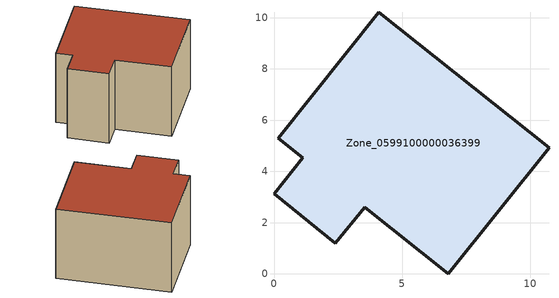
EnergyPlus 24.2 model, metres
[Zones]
Zone_0599100000036399
 floor ground (C_G): 10.73,4.93 6.8,0 3.53,2.61 2.4,1.19 0,3.13 1.13,4.53 0.17,5.3 4.09,10.22 z0.48
 wall outside (C_F): 2.4,1.19 3.53,2.61 6.8,0 10.73,4.93 4.09,10.22 0.17,5.3 1.13,4.53 0,3.13 2.4,1.19 z0.48:6.43
 roof outside (C_R): 10.73,4.93 4.09,10.22 0.17,5.3 1.13,4.53 0,3.13 2.4,1.19 3.53,2.61 6.8,0 z6.43
[BUILDING]
Pand.0599100000036399: North Axis=0; Terrain=City; Loads Convergence Tolerance Value=0.04; Temperature Convergence Tolerance Value=0.4; Solar Distribution=FullExterior; Maximum Number of Warmup Days=25; Minimum Number of Warmup Days=1
[Site:Location]
Rotterdam.The.Hague.AP_ZH_NLD Design_Conditions: Latitude=51.96; Longitude=4.45; Time Zone=1; Elevation=-4.5
[SITE:GROUNDTEMPERATURE:BUILDINGSURFACE]
18, 18, 18, 18, 18, 18, 18, 18, 18, 18, 18, 18
[MATERIAL] Thermal Absorptance=0.9; Solar Absorptance=0.7; Visible Absorptance=0.7
Name | Roughness | Thickness | Conductivity | Density | Specific Heat
G.TC.1946-1964 | MediumSmooth | 0.15 | 1 | 540 | 1210
F.TC.1946-1964 | Rough | 0.3 | 0.857143 | 1920 | 840
R.TC.1946-1964 | MediumRough | 0.2 | 0.235294 | 1500 | 1000
[CONSTRUCTION]
C_G: G.TC.1946-1964
C_F: F.TC.1946-1964
C_R: R.TC.1946-1964
[ZONE]
Zone_0599100000036399: Type=1; Multiplier=1; Ceiling Height=Autocalculate; Volume=Autocalculate; Floor Area=autocalculate; Part of Total Floor Area=Yes
[ZONEINFILTRATION:DESIGNFLOWRATE]
Infil_Zone_0599100000036399: Zone or ZoneList or Space or SpaceList=Zone_0599100000036399; Schedule=AlwaysOn; Design Flow Rate Calculation Method=Flow/Area; Flow Rate per Floor Area=0.003; Constant Term Coefficient=1; Temperature Term Coefficient=0; Velocity Term Coefficient=0; Velocity Squared Term Coefficient=0
[HVACTEMPLATE:ZONE:IDEALLOADSAIRSYSTEM]
Zone_0599100000036399: Maximum Heating Supply Air Temperature=50; Minimum Cooling Supply Air Temperature=13; Maximum Heating Supply Air Humidity Ratio=0.0156; Minimum Cooling Supply Air Humidity Ratio=0.0077; Heating Limit=NoLimit; Cooling Limit=NoLimit; Dehumidification Control Type=ConstantSensibleHeatRatio; Cooling Sensible Heat Ratio=0.7; Dehumidification Setpoint=60; Humidification Control Type=None; Humidification Setpoint=30; Outdoor Air Method=None; Outdoor Air Flow Rate per Person=0.00944; Outdoor Air Flow Rate per Zone Floor Area=0; Outdoor Air Flow Rate per Zone=0; Demand Controlled Ventilation Type=None; Outdoor Air Economizer Type=NoEconomizer; Heat Recovery Type=None; Sensible Heat Recovery Effectiveness=0.7; Latent Heat Recovery Effectiveness=0.65
[ZONECONTROL:THERMOSTAT]
ThermostatControl_Zone_0599100000036399: Zone or ZoneList=Zone_0599100000036399; Control Type Schedule=DualSetpointControlType; Control 1=Thermostat_Zone_0599100000036399; Temperature Difference Between Cutout And Setpoint=0
[THERMOSTATSETPOINT:DUALSETPOINT]
Thermostat_Zone_0599100000036399: Heating Setpoint Temperature Schedule=HeatingSetpoint_Zone_0599100000036399; Cooling Setpoint Temperature Schedule=CoolingSetpoint_Zone_0599100000036399
[SCHEDULE:COMPACT]
HeatingSetpoint_Zone_0599100000036399: Through: 12/31, For: AllDays, Until: 24:00, 21
CoolingSetpoint_Zone_0599100000036399: Through: 12/31, For: AllDays, Until: 24:00, 24
DualSetpointControlType: Through: 12/31, For: AllDays, Until: 24:00, 4
AlwaysOn: Through: 12/31, For: AllDays, Until: 24:00, 1
